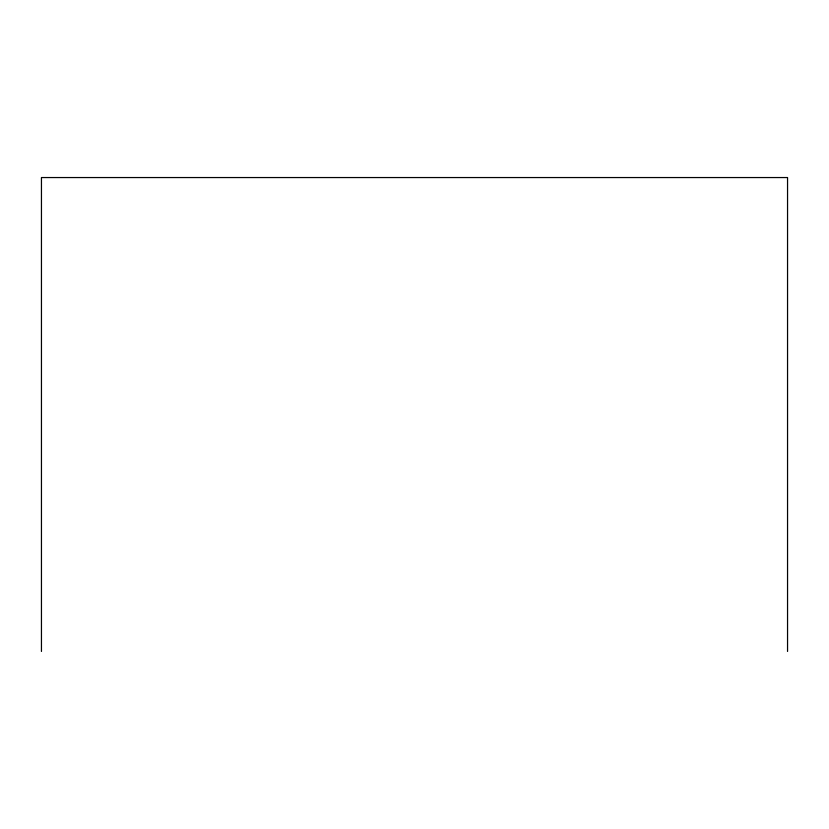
<?xml version="1.0" encoding="UTF-8"?>
<svg xmlns="http://www.w3.org/2000/svg" width="829" height="829" viewBox="0 0 829 829"><rect width="100%" height="100%" fill="white"/><g stroke="black" fill="none" stroke-linecap="round" stroke-linejoin="round"><path stroke-width="1.24" d="M787.55 651.449L787.55 177.551L41.45 177.551L41.45 651.449"/></g></svg>
